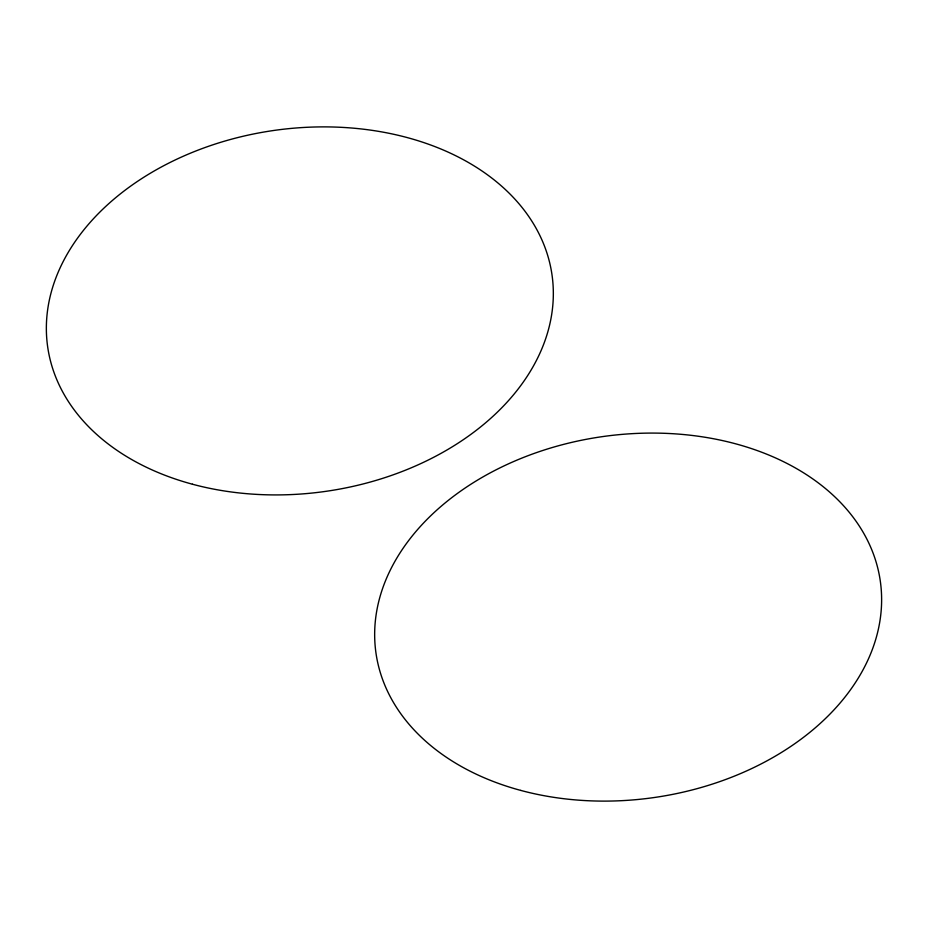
<?xml version="1.0" encoding="UTF-8"?>
<svg xmlns="http://www.w3.org/2000/svg" width="928" height="928" viewBox="0 0 928 928"><rect width="100%" height="100%" fill="white"/><g stroke="black" fill="none" stroke-linecap="round" stroke-linejoin="round"><path stroke-width="1.39" d="M192.456 484.219A254.713 182.294 -8.1 0 0 552.392 277.797A254.713 182.294 -8.1 0 0 154.698 170.694A254.713 182.294 -8.1 0 0 192.456 484.219M520.759 790.412A254.713 182.294 -8.1 0 0 880.684 583.99A254.713 182.294 -8.1 0 0 483.001 476.888A254.713 182.294 -8.1 0 0 520.759 790.412"/></g></svg>
